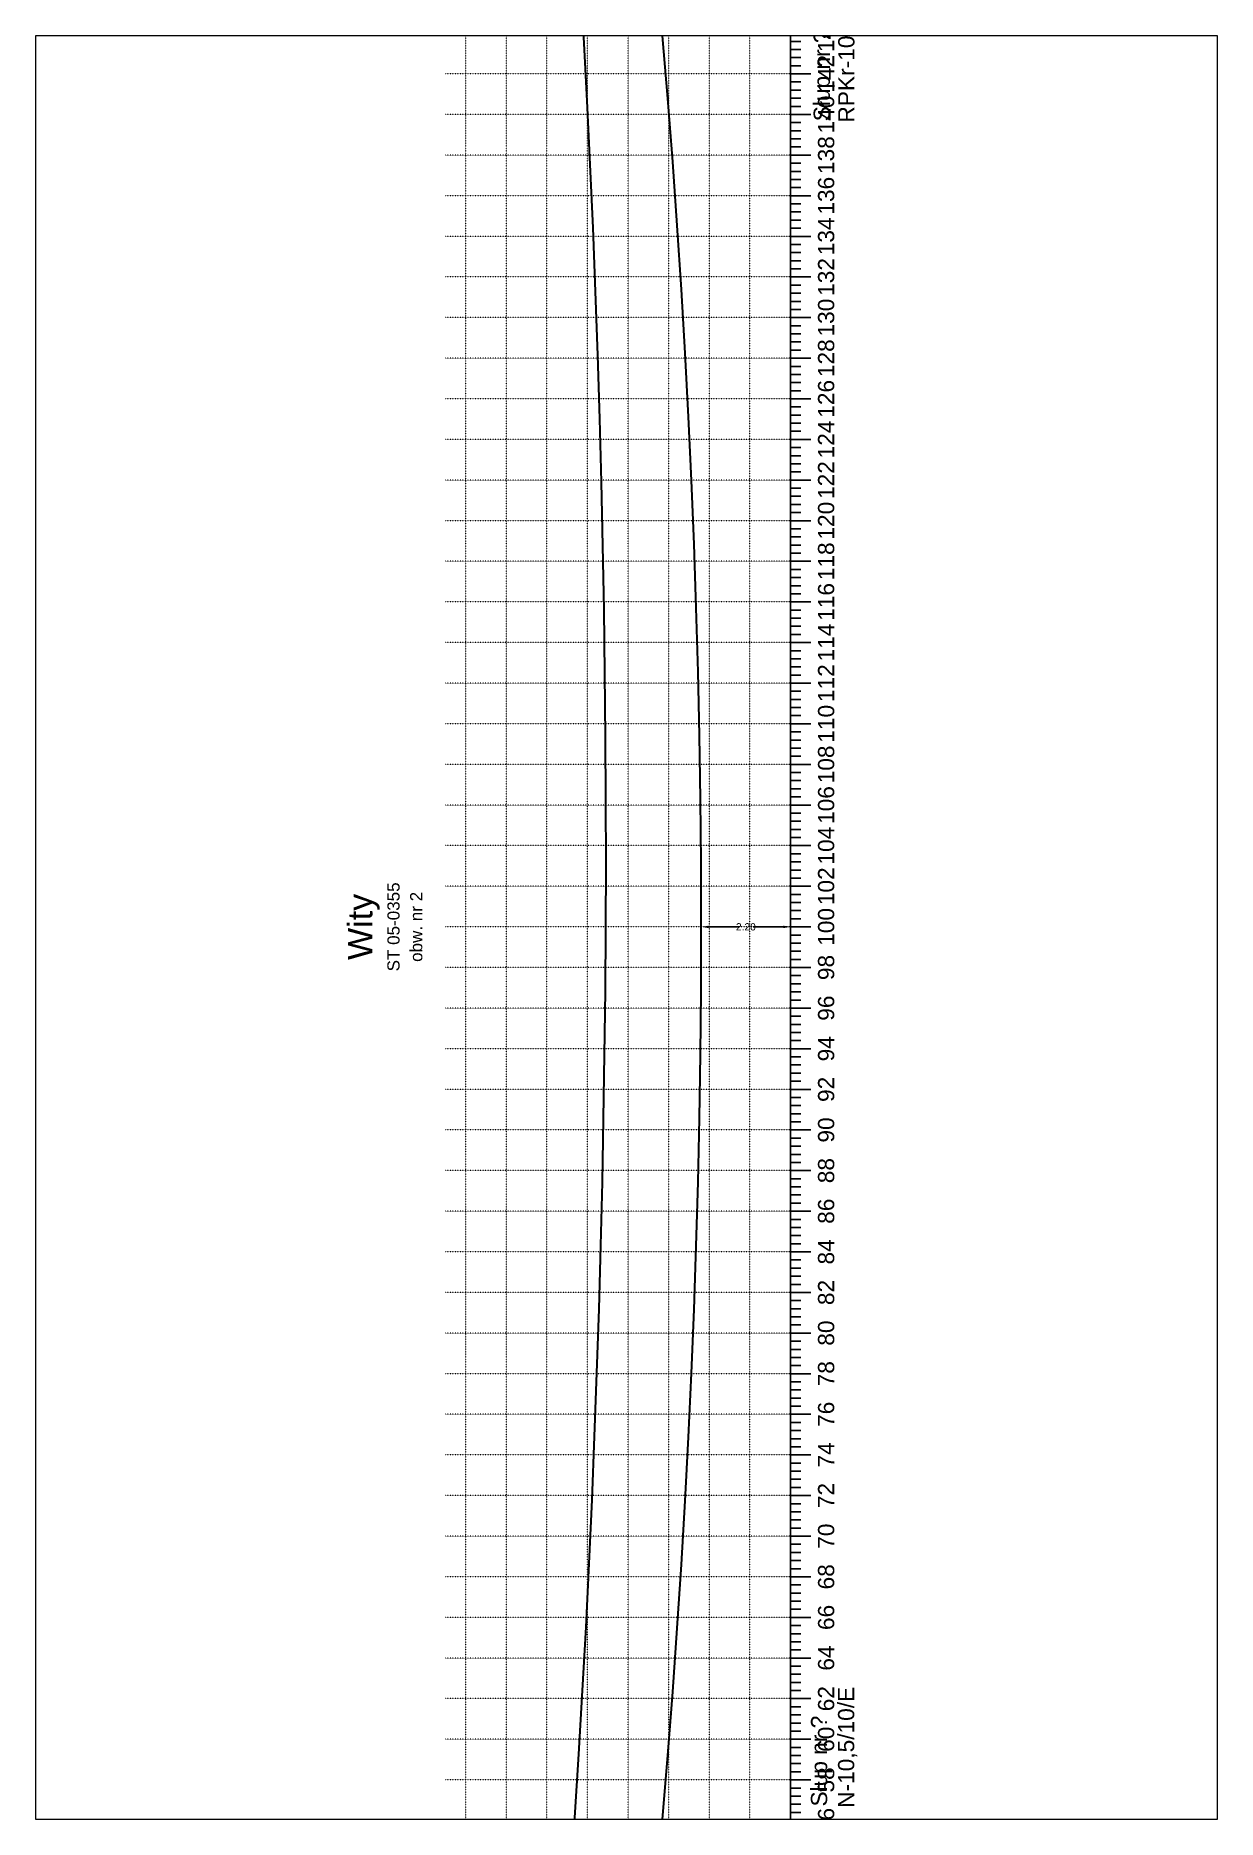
# Paper-space layout '1' of a CAD drawing. Header units: inches, sheet in millimetres. Extents: x 0 to 190, y 1 to 287.
# The model-space entities are those that its viewports show. They can reach past a viewport. Long polylines and large blocks are cut down to what shows.
import ezdxf
from ezdxf.enums import TextEntityAlignment as Align

# ---------------------------------------------------------------- set-up
doc = ezdxf.new("R2010")
doc.units = ezdxf.units.IN
doc.header["$MEASUREMENT"] = 0
doc.linetypes.add('ACAD_ISO07W100', pattern=[3, 0, -3])
doc.layers.add('ramka', color=7, linetype='Continuous', plot=False)
doc.styles.get("Standard").update_dxf_attribs({"font": 'arial.ttf'})
doc.dimstyles.get("Standard").update_dxf_attribs({"dimtxt": 0.25, "dimasz": 0.18, "dimexe": 0.18, "dimexo": 0.0625, "dimgap": -0.09, "dimtad": 0, "dimtih": 1, "dimtoh": 1, "dimzin": 0, "dimdsep": 46, "dimtxsty": 'Standard', "dimcen": 0.09, "dimadec": 0, "dimazin": 0, "dimtfac": 1, "dimtofl": 0, "dimtmove": 0, "dimatfit": 3, "dimfxl": 1, "dimtolj": 1, "dimtzin": 0, "dimarcsym": 0})

# ---------------------------------------------------------------- blocks, each defined once
blk = doc.blocks.new('*D1')
at = {"color": 0, "lineweight": -2}
for p, q in [((-854.676, 1343.48), (-854.676, 1343.605)), ((-854.496, 1343.425), (-853.756, 1343.425)), ((-852.656, 1343.425), (-853.396, 1343.425)), ((-852.476, 1343.33), (-852.476, 1343.605))]:
    blk.add_line(p, q, dxfattribs=at)
at = {"color": 0}
for points in [[(-854.496, 1343.455), (-854.496, 1343.395), (-854.676, 1343.425)], [(-852.656, 1343.455), (-852.656, 1343.395), (-852.476, 1343.425)]]:
    blk.add_solid(points, dxfattribs=at)
at = {"layer": 'Defpoints', "color": 0}
for p in [(-854.676, 1343.417), (-852.476, 1343.425), (-852.476, 1343.267)]:
    blk.add_point(p, dxfattribs=at)
at = {"color": 0, "lineweight": 25, "insert": (-853.576, 1343.425), "char_height": 0.18, "attachment_point": 5}
blk.add_mtext('\\A1;2.20', dxfattribs=at)

msp = doc.modelspace()

# ---------------------------------------------------------------- linework, layer by layer
at = {"linetype": 'ACAD_ISO07W100', "lineweight": 15, "ltscale": 0.1}
for p, q in [((-860.476, 1293.425), (-860.476, 1393.425)), ((-859.476, 1293.425), (-859.476, 1393.425)), ((-858.476, 1293.425), (-858.476, 1393.425)), ((-857.476, 1293.425), (-857.476, 1393.425)), ((-856.476, 1293.425), (-856.476, 1393.425)), ((-855.476, 1293.425), (-855.476, 1393.425)), ((-854.476, 1293.425), (-854.476, 1393.425)), ((-853.476, 1293.425), (-853.476, 1393.425)), ((-852.476, 1293.425), (-852.476, 1393.425)), ((-852.476, 1365.425), (-860.976, 1365.425)), ((-852.476, 1364.425), (-860.976, 1364.425)), ((-852.476, 1363.425), (-860.976, 1363.425)), ((-852.476, 1362.425), (-860.976, 1362.425)), ((-852.476, 1361.425), (-860.976, 1361.425)), ((-852.476, 1360.425), (-860.976, 1360.425)), ((-852.476, 1359.425), (-860.976, 1359.425)), ((-852.476, 1358.425), (-860.976, 1358.425)), ((-852.476, 1357.425), (-860.976, 1357.425)), ((-852.476, 1356.425), (-860.976, 1356.425)), ((-852.476, 1355.425), (-860.976, 1355.425)), ((-852.476, 1354.425), (-860.976, 1354.425)), ((-852.476, 1353.425), (-860.976, 1353.425)), ((-852.476, 1352.425), (-860.976, 1352.425)), ((-852.476, 1351.425), (-860.976, 1351.425)), ((-852.476, 1350.425), (-860.976, 1350.425)), ((-852.476, 1349.425), (-860.976, 1349.425)), ((-852.476, 1348.425), (-860.976, 1348.425)), ((-852.476, 1347.425), (-860.976, 1347.425)), ((-852.476, 1346.425), (-860.976, 1346.425)), ((-852.476, 1345.425), (-860.976, 1345.425)), ((-852.476, 1344.425), (-860.976, 1344.425)), ((-852.476, 1343.425), (-860.976, 1343.425)), ((-852.476, 1342.425), (-860.976, 1342.425)), ((-852.476, 1341.425), (-860.976, 1341.425)), ((-852.476, 1340.425), (-860.976, 1340.425)), ((-852.476, 1339.425), (-860.976, 1339.425)), ((-852.476, 1338.425), (-860.976, 1338.425)), ((-852.476, 1337.425), (-860.976, 1337.425)), ((-852.476, 1336.425), (-860.976, 1336.425)), ((-852.476, 1335.425), (-860.976, 1335.425)), ((-852.476, 1334.425), (-860.976, 1334.425)), ((-852.476, 1333.425), (-860.976, 1333.425)), ((-852.476, 1332.425), (-860.976, 1332.425)), ((-852.476, 1331.425), (-860.976, 1331.425)), ((-852.476, 1330.425), (-860.976, 1330.425)), ((-852.476, 1329.425), (-860.976, 1329.425)), ((-852.476, 1328.425), (-860.976, 1328.425)), ((-852.476, 1327.425), (-860.976, 1327.425)), ((-852.476, 1326.425), (-860.976, 1326.425)), ((-852.476, 1325.425), (-860.976, 1325.425)), ((-852.476, 1324.425), (-860.976, 1324.425)), ((-852.476, 1323.425), (-860.976, 1323.425)), ((-852.476, 1322.425), (-860.976, 1322.425)), ((-852.476, 1321.425), (-860.976, 1321.425))]:
    msp.add_line(p, q, dxfattribs=at)
for p, q in [((-852.476, 1293.425), (-852.476, 1393.425)), ((-852.476, 1365.425), (-851.976, 1365.425)), ((-852.476, 1365.225), (-852.226, 1365.225)), ((-852.476, 1365.025), (-852.226, 1365.025)), ((-852.476, 1364.825), (-852.226, 1364.825)), ((-852.476, 1364.625), (-852.226, 1364.625)), ((-852.476, 1364.425), (-851.976, 1364.425)), ((-852.476, 1364.225), (-852.226, 1364.225)), ((-852.476, 1364.025), (-852.226, 1364.025)), ((-852.476, 1363.825), (-852.226, 1363.825)), ((-852.476, 1363.625), (-852.226, 1363.625)), ((-852.476, 1363.425), (-851.976, 1363.425)), ((-852.476, 1363.225), (-852.226, 1363.225)), ((-852.476, 1363.025), (-852.226, 1363.025)), ((-852.476, 1362.825), (-852.226, 1362.825)), ((-852.476, 1362.625), (-852.226, 1362.625)), ((-852.476, 1362.425), (-851.976, 1362.425)), ((-852.476, 1362.225), (-852.226, 1362.225)), ((-852.476, 1362.025), (-852.226, 1362.025)), ((-852.476, 1361.825), (-852.226, 1361.825)), ((-852.476, 1361.625), (-852.226, 1361.625)), ((-852.476, 1361.425), (-851.976, 1361.425)), ((-852.476, 1361.225), (-852.226, 1361.225)), ((-852.476, 1361.025), (-852.226, 1361.025)), ((-852.476, 1360.825), (-852.226, 1360.825)), ((-852.476, 1360.625), (-852.226, 1360.625)), ((-852.476, 1360.425), (-851.976, 1360.425)), ((-852.476, 1360.225), (-852.226, 1360.225)), ((-852.476, 1360.025), (-852.226, 1360.025)), ((-852.476, 1359.825), (-852.226, 1359.825)), ((-852.476, 1359.625), (-852.226, 1359.625)), ((-852.476, 1359.425), (-851.976, 1359.425)), ((-852.476, 1359.225), (-852.226, 1359.225)), ((-852.476, 1359.025), (-852.226, 1359.025)), ((-852.476, 1358.825), (-852.226, 1358.825)), ((-852.476, 1358.625), (-852.226, 1358.625)), ((-852.476, 1358.425), (-851.976, 1358.425)), ((-852.476, 1358.225), (-852.226, 1358.225)), ((-852.476, 1358.025), (-852.226, 1358.025)), ((-852.476, 1357.825), (-852.226, 1357.825)), ((-852.476, 1357.625), (-852.226, 1357.625)), ((-852.476, 1357.425), (-851.976, 1357.425)), ((-852.476, 1357.225), (-852.226, 1357.225)), ((-852.476, 1357.025), (-852.226, 1357.025)), ((-852.476, 1356.825), (-852.226, 1356.825)), ((-852.476, 1356.625), (-852.226, 1356.625)), ((-852.476, 1356.425), (-851.976, 1356.425)), ((-852.476, 1356.225), (-852.226, 1356.225)), ((-852.476, 1356.025), (-852.226, 1356.025)), ((-852.476, 1355.825), (-852.226, 1355.825)), ((-852.476, 1355.625), (-852.226, 1355.625)), ((-852.476, 1355.425), (-851.976, 1355.425)), ((-852.476, 1355.225), (-852.226, 1355.225)), ((-852.476, 1355.025), (-852.226, 1355.025)), ((-852.476, 1354.825), (-852.226, 1354.825)), ((-852.476, 1354.625), (-852.226, 1354.625)), ((-852.476, 1354.425), (-851.976, 1354.425)), ((-852.476, 1354.225), (-852.226, 1354.225)), ((-852.476, 1354.025), (-852.226, 1354.025)), ((-852.476, 1353.825), (-852.226, 1353.825)), ((-852.476, 1353.625), (-852.226, 1353.625)), ((-852.476, 1353.425), (-851.976, 1353.425)), ((-852.476, 1353.225), (-852.226, 1353.225)), ((-852.476, 1353.025), (-852.226, 1353.025)), ((-852.476, 1352.825), (-852.226, 1352.825)), ((-852.476, 1352.625), (-852.226, 1352.625)), ((-852.476, 1352.425), (-851.976, 1352.425)), ((-852.476, 1352.225), (-852.226, 1352.225)), ((-852.476, 1352.025), (-852.226, 1352.025)), ((-852.476, 1351.825), (-852.226, 1351.825)), ((-852.476, 1351.625), (-852.226, 1351.625)), ((-852.476, 1351.425), (-851.976, 1351.425)), ((-852.476, 1351.225), (-852.226, 1351.225)), ((-852.476, 1351.025), (-852.226, 1351.025)), ((-852.476, 1350.825), (-852.226, 1350.825)), ((-852.476, 1350.625), (-852.226, 1350.625)), ((-852.476, 1350.425), (-851.976, 1350.425)), ((-852.476, 1350.225), (-852.226, 1350.225)), ((-852.476, 1350.025), (-852.226, 1350.025)), ((-852.476, 1349.825), (-852.226, 1349.825)), ((-852.476, 1349.625), (-852.226, 1349.625)), ((-852.476, 1349.425), (-851.976, 1349.425)), ((-852.476, 1349.225), (-852.226, 1349.225)), ((-852.476, 1349.025), (-852.226, 1349.025)), ((-852.476, 1348.825), (-852.226, 1348.825)), ((-852.476, 1348.625), (-852.226, 1348.625)), ((-852.476, 1348.425), (-851.976, 1348.425)), ((-852.476, 1348.225), (-852.226, 1348.225)), ((-852.476, 1348.025), (-852.226, 1348.025)), ((-852.476, 1347.825), (-852.226, 1347.825)), ((-852.476, 1347.625), (-852.226, 1347.625)), ((-852.476, 1347.425), (-851.976, 1347.425)), ((-852.476, 1347.225), (-852.226, 1347.225)), ((-852.476, 1347.025), (-852.226, 1347.025)), ((-852.476, 1346.825), (-852.226, 1346.825)), ((-852.476, 1346.625), (-852.226, 1346.625)), ((-852.476, 1346.425), (-851.976, 1346.425)), ((-852.476, 1346.225), (-852.226, 1346.225)), ((-852.476, 1346.025), (-852.226, 1346.025)), ((-852.476, 1345.825), (-852.226, 1345.825)), ((-852.476, 1345.625), (-852.226, 1345.625)), ((-852.476, 1345.425), (-851.976, 1345.425)), ((-852.476, 1345.225), (-852.226, 1345.225)), ((-852.476, 1345.025), (-852.226, 1345.025)), ((-852.476, 1344.825), (-852.226, 1344.825)), ((-852.476, 1344.625), (-852.226, 1344.625)), ((-852.476, 1344.425), (-851.976, 1344.425)), ((-852.476, 1344.225), (-852.226, 1344.225)), ((-852.476, 1344.025), (-852.226, 1344.025)), ((-852.476, 1343.825), (-852.226, 1343.825)), ((-852.476, 1343.625), (-852.226, 1343.625)), ((-852.476, 1343.425), (-851.976, 1343.425)), ((-852.476, 1343.225), (-852.226, 1343.225)), ((-852.476, 1343.025), (-852.226, 1343.025)), ((-852.476, 1342.825), (-852.226, 1342.825)), ((-852.476, 1342.625), (-852.226, 1342.625)), ((-852.476, 1342.425), (-851.976, 1342.425)), ((-852.476, 1342.225), (-852.226, 1342.225)), ((-852.476, 1342.025), (-852.226, 1342.025)), ((-852.476, 1341.825), (-852.226, 1341.825)), ((-852.476, 1341.625), (-852.226, 1341.625)), ((-852.476, 1341.425), (-851.976, 1341.425)), ((-852.476, 1341.225), (-852.226, 1341.225)), ((-852.476, 1341.025), (-852.226, 1341.025)), ((-852.476, 1340.825), (-852.226, 1340.825)), ((-852.476, 1340.625), (-852.226, 1340.625)), ((-852.476, 1340.425), (-851.976, 1340.425)), ((-852.476, 1340.225), (-852.226, 1340.225)), ((-852.476, 1340.025), (-852.226, 1340.025)), ((-852.476, 1339.825), (-852.226, 1339.825)), ((-852.476, 1339.625), (-852.226, 1339.625)), ((-852.476, 1339.425), (-851.976, 1339.425)), ((-852.476, 1339.225), (-852.226, 1339.225)), ((-852.476, 1339.025), (-852.226, 1339.025)), ((-852.476, 1338.825), (-852.226, 1338.825)), ((-852.476, 1338.625), (-852.226, 1338.625)), ((-852.476, 1338.425), (-851.976, 1338.425)), ((-852.476, 1338.225), (-852.226, 1338.225)), ((-852.476, 1338.025), (-852.226, 1338.025)), ((-852.476, 1337.825), (-852.226, 1337.825)), ((-852.476, 1337.625), (-852.226, 1337.625)), ((-852.476, 1337.425), (-851.976, 1337.425)), ((-852.476, 1337.225), (-852.226, 1337.225)), ((-852.476, 1337.025), (-852.226, 1337.025)), ((-852.476, 1336.825), (-852.226, 1336.825)), ((-852.476, 1336.625), (-852.226, 1336.625)), ((-852.476, 1336.425), (-851.976, 1336.425)), ((-852.476, 1336.225), (-852.226, 1336.225)), ((-852.476, 1336.025), (-852.226, 1336.025)), ((-852.476, 1335.825), (-852.226, 1335.825)), ((-852.476, 1335.625), (-852.226, 1335.625)), ((-852.476, 1335.425), (-851.976, 1335.425)), ((-852.476, 1335.225), (-852.226, 1335.225)), ((-852.476, 1335.025), (-852.226, 1335.025)), ((-852.476, 1334.825), (-852.226, 1334.825)), ((-852.476, 1334.625), (-852.226, 1334.625)), ((-852.476, 1334.425), (-851.976, 1334.425)), ((-852.476, 1334.225), (-852.226, 1334.225)), ((-852.476, 1334.025), (-852.226, 1334.025)), ((-852.476, 1333.825), (-852.226, 1333.825)), ((-852.476, 1333.625), (-852.226, 1333.625)), ((-852.476, 1333.425), (-851.976, 1333.425)), ((-852.476, 1333.225), (-852.226, 1333.225)), ((-852.476, 1333.025), (-852.226, 1333.025)), ((-852.476, 1332.825), (-852.226, 1332.825)), ((-852.476, 1332.625), (-852.226, 1332.625)), ((-852.476, 1332.425), (-851.976, 1332.425)), ((-852.476, 1332.225), (-852.226, 1332.225)), ((-852.476, 1332.025), (-852.226, 1332.025)), ((-852.476, 1331.825), (-852.226, 1331.825)), ((-852.476, 1331.625), (-852.226, 1331.625)), ((-852.476, 1331.425), (-851.976, 1331.425)), ((-852.476, 1331.225), (-852.226, 1331.225)), ((-852.476, 1331.025), (-852.226, 1331.025)), ((-852.476, 1330.825), (-852.226, 1330.825)), ((-852.476, 1330.625), (-852.226, 1330.625)), ((-852.476, 1330.425), (-851.976, 1330.425)), ((-852.476, 1330.225), (-852.226, 1330.225)), ((-852.476, 1330.025), (-852.226, 1330.025)), ((-852.476, 1329.825), (-852.226, 1329.825)), ((-852.476, 1329.625), (-852.226, 1329.625)), ((-852.476, 1329.425), (-851.976, 1329.425)), ((-852.476, 1329.225), (-852.226, 1329.225)), ((-852.476, 1329.025), (-852.226, 1329.025)), ((-852.476, 1328.825), (-852.226, 1328.825)), ((-852.476, 1328.625), (-852.226, 1328.625)), ((-852.476, 1328.425), (-851.976, 1328.425)), ((-852.476, 1328.225), (-852.226, 1328.225)), ((-852.476, 1328.025), (-852.226, 1328.025)), ((-852.476, 1327.825), (-852.226, 1327.825)), ((-852.476, 1327.625), (-852.226, 1327.625)), ((-852.476, 1327.425), (-851.976, 1327.425)), ((-852.476, 1327.225), (-852.226, 1327.225)), ((-852.476, 1327.025), (-852.226, 1327.025)), ((-852.476, 1326.825), (-852.226, 1326.825)), ((-852.476, 1326.625), (-852.226, 1326.625)), ((-852.476, 1326.425), (-851.976, 1326.425)), ((-852.476, 1326.225), (-852.226, 1326.225)), ((-852.476, 1326.025), (-852.226, 1326.025)), ((-852.476, 1325.825), (-852.226, 1325.825)), ((-852.476, 1325.625), (-852.226, 1325.625)), ((-852.476, 1325.425), (-851.976, 1325.425)), ((-852.476, 1325.225), (-852.226, 1325.225)), ((-852.476, 1325.025), (-852.226, 1325.025)), ((-852.476, 1324.825), (-852.226, 1324.825)), ((-852.476, 1324.625), (-852.226, 1324.625)), ((-852.476, 1324.425), (-851.976, 1324.425)), ((-852.476, 1324.225), (-852.226, 1324.225)), ((-852.476, 1324.025), (-852.226, 1324.025)), ((-852.476, 1323.825), (-852.226, 1323.825)), ((-852.476, 1323.625), (-852.226, 1323.625)), ((-852.476, 1323.425), (-851.976, 1323.425)), ((-852.476, 1323.225), (-852.226, 1323.225)), ((-852.476, 1323.025), (-852.226, 1323.025)), ((-852.476, 1322.825), (-852.226, 1322.825)), ((-852.476, 1322.625), (-852.226, 1322.625)), ((-852.476, 1322.425), (-851.976, 1322.425)), ((-852.476, 1322.225), (-852.226, 1322.225)), ((-852.476, 1322.025), (-852.226, 1322.025)), ((-852.476, 1321.825), (-852.226, 1321.825)), ((-852.476, 1321.625), (-852.226, 1321.625)), ((-852.476, 1321.425), (-851.976, 1321.425))]:
    msp.add_line(p, q)
at = {"lineweight": 30}
msp.add_arc((-1226.377, 1345.255), 369.356, 351.93337, 7.49368, dxfattribs=at)
at = {"color": 3, "lineweight": 30}
msp.add_arc((-1107.176, 1343.425), 252.5, 348.57881, 11.42119, dxfattribs=at)
at = {"layer": 'ramka'}
msp.add_line((-852.476, 1293.425), (-852.476, 1343.425), dxfattribs=at)

# ---------------------------------------------------------------- texts
for s, p in [('RPKr-10/ZN', (-850.902, 1363.226)), ('Słup nr ?', (-851.507, 1363.257)), ('N-10,5/10/E', (-850.907, 1321.736)), ('Słup nr ?', (-851.574, 1321.77))]:
    msp.add_text(s, height=0.4, rotation=90).set_placement(p)
for s, height, p in [('144', 0.4, (-851.4, 1365.425)), ('142', 0.4, (-851.4, 1364.425)), ('140', 0.4, (-851.4, 1363.425)), ('138', 0.4, (-851.4, 1362.425)), ('136', 0.4, (-851.4, 1361.425)), ('134', 0.4, (-851.4, 1360.425)), ('132', 0.4, (-851.4, 1359.425)), ('130', 0.4, (-851.4, 1358.425)), ('128', 0.4, (-851.4, 1357.425)), ('126', 0.4, (-851.4, 1356.425)), ('124', 0.4, (-851.4, 1355.425)), ('122', 0.4, (-851.4, 1354.425)), ('120', 0.4, (-851.4, 1353.425)), ('118', 0.4, (-851.4, 1352.425)), ('116', 0.4, (-851.4, 1351.425)), ('114', 0.4, (-851.4, 1350.425)), ('112', 0.4, (-851.4, 1349.425)), ('110', 0.4, (-851.4, 1348.425)), ('108', 0.4, (-851.4, 1347.425)), ('106', 0.4, (-851.4, 1346.425)), ('104', 0.4, (-851.4, 1345.425)), ('102', 0.4, (-851.4, 1344.425)), ('Wity', 0.6, (-862.776, 1343.425)), ('ST 05-0355', 0.3, (-862.106, 1343.425)), ('obw. nr 2', 0.3, (-861.546, 1343.425)), ('100', 0.4, (-851.4, 1343.425)), ('98', 0.4, (-851.4, 1342.425)), ('96', 0.4, (-851.4, 1341.425)), ('94', 0.4, (-851.4, 1340.425)), ('92', 0.4, (-851.4, 1339.425)), ('90', 0.4, (-851.4, 1338.425)), ('88', 0.4, (-851.4, 1337.425)), ('86', 0.4, (-851.4, 1336.425)), ('84', 0.4, (-851.4, 1335.425)), ('82', 0.4, (-851.4, 1334.425)), ('80', 0.4, (-851.4, 1333.425)), ('78', 0.4, (-851.4, 1332.425)), ('76', 0.4, (-851.4, 1331.425)), ('74', 0.4, (-851.4, 1330.425)), ('72', 0.4, (-851.4, 1329.425)), ('70', 0.4, (-851.4, 1328.425)), ('68', 0.4, (-851.4, 1327.425)), ('66', 0.4, (-851.4, 1326.425)), ('64', 0.4, (-851.4, 1325.425)), ('62', 0.4, (-851.4, 1324.425)), ('60', 0.4, (-851.4, 1323.425)), ('58', 0.4, (-851.4, 1322.425)), ('56', 0.4, (-851.4, 1321.425))]:
    msp.add_text(s, height=height, rotation=90).set_placement(p, align=Align.CENTER)

# ---------------------------------------------------------------- dimensions: what is measured, and where the dimension line sits
at = {"lineweight": 25}
dim = msp.add_linear_dim(base=(-852.476, 1343.425), p1=(-854.676, 1343.417), p2=(-852.476, 1343.267), angle=180, text='2.20', dimstyle='Standard', dxfattribs=at)
dim.commit()
dim.dimension.update_dxf_attribs({"geometry": '*D1', "text_midpoint": (-853.576, 1343.425)})

psp = doc.layouts.new('1')

# ---------------------------------------------------------------- viewports
at = {"layer": '0', "lineweight": 25}
psp.add_viewport(center=(94.99, 143.9), size=(189.19, 285.421), view_center_point=(-856.516, 1343.41), view_height=43.9109, dxfattribs=at)

doc.saveas('drawing.dxf')
